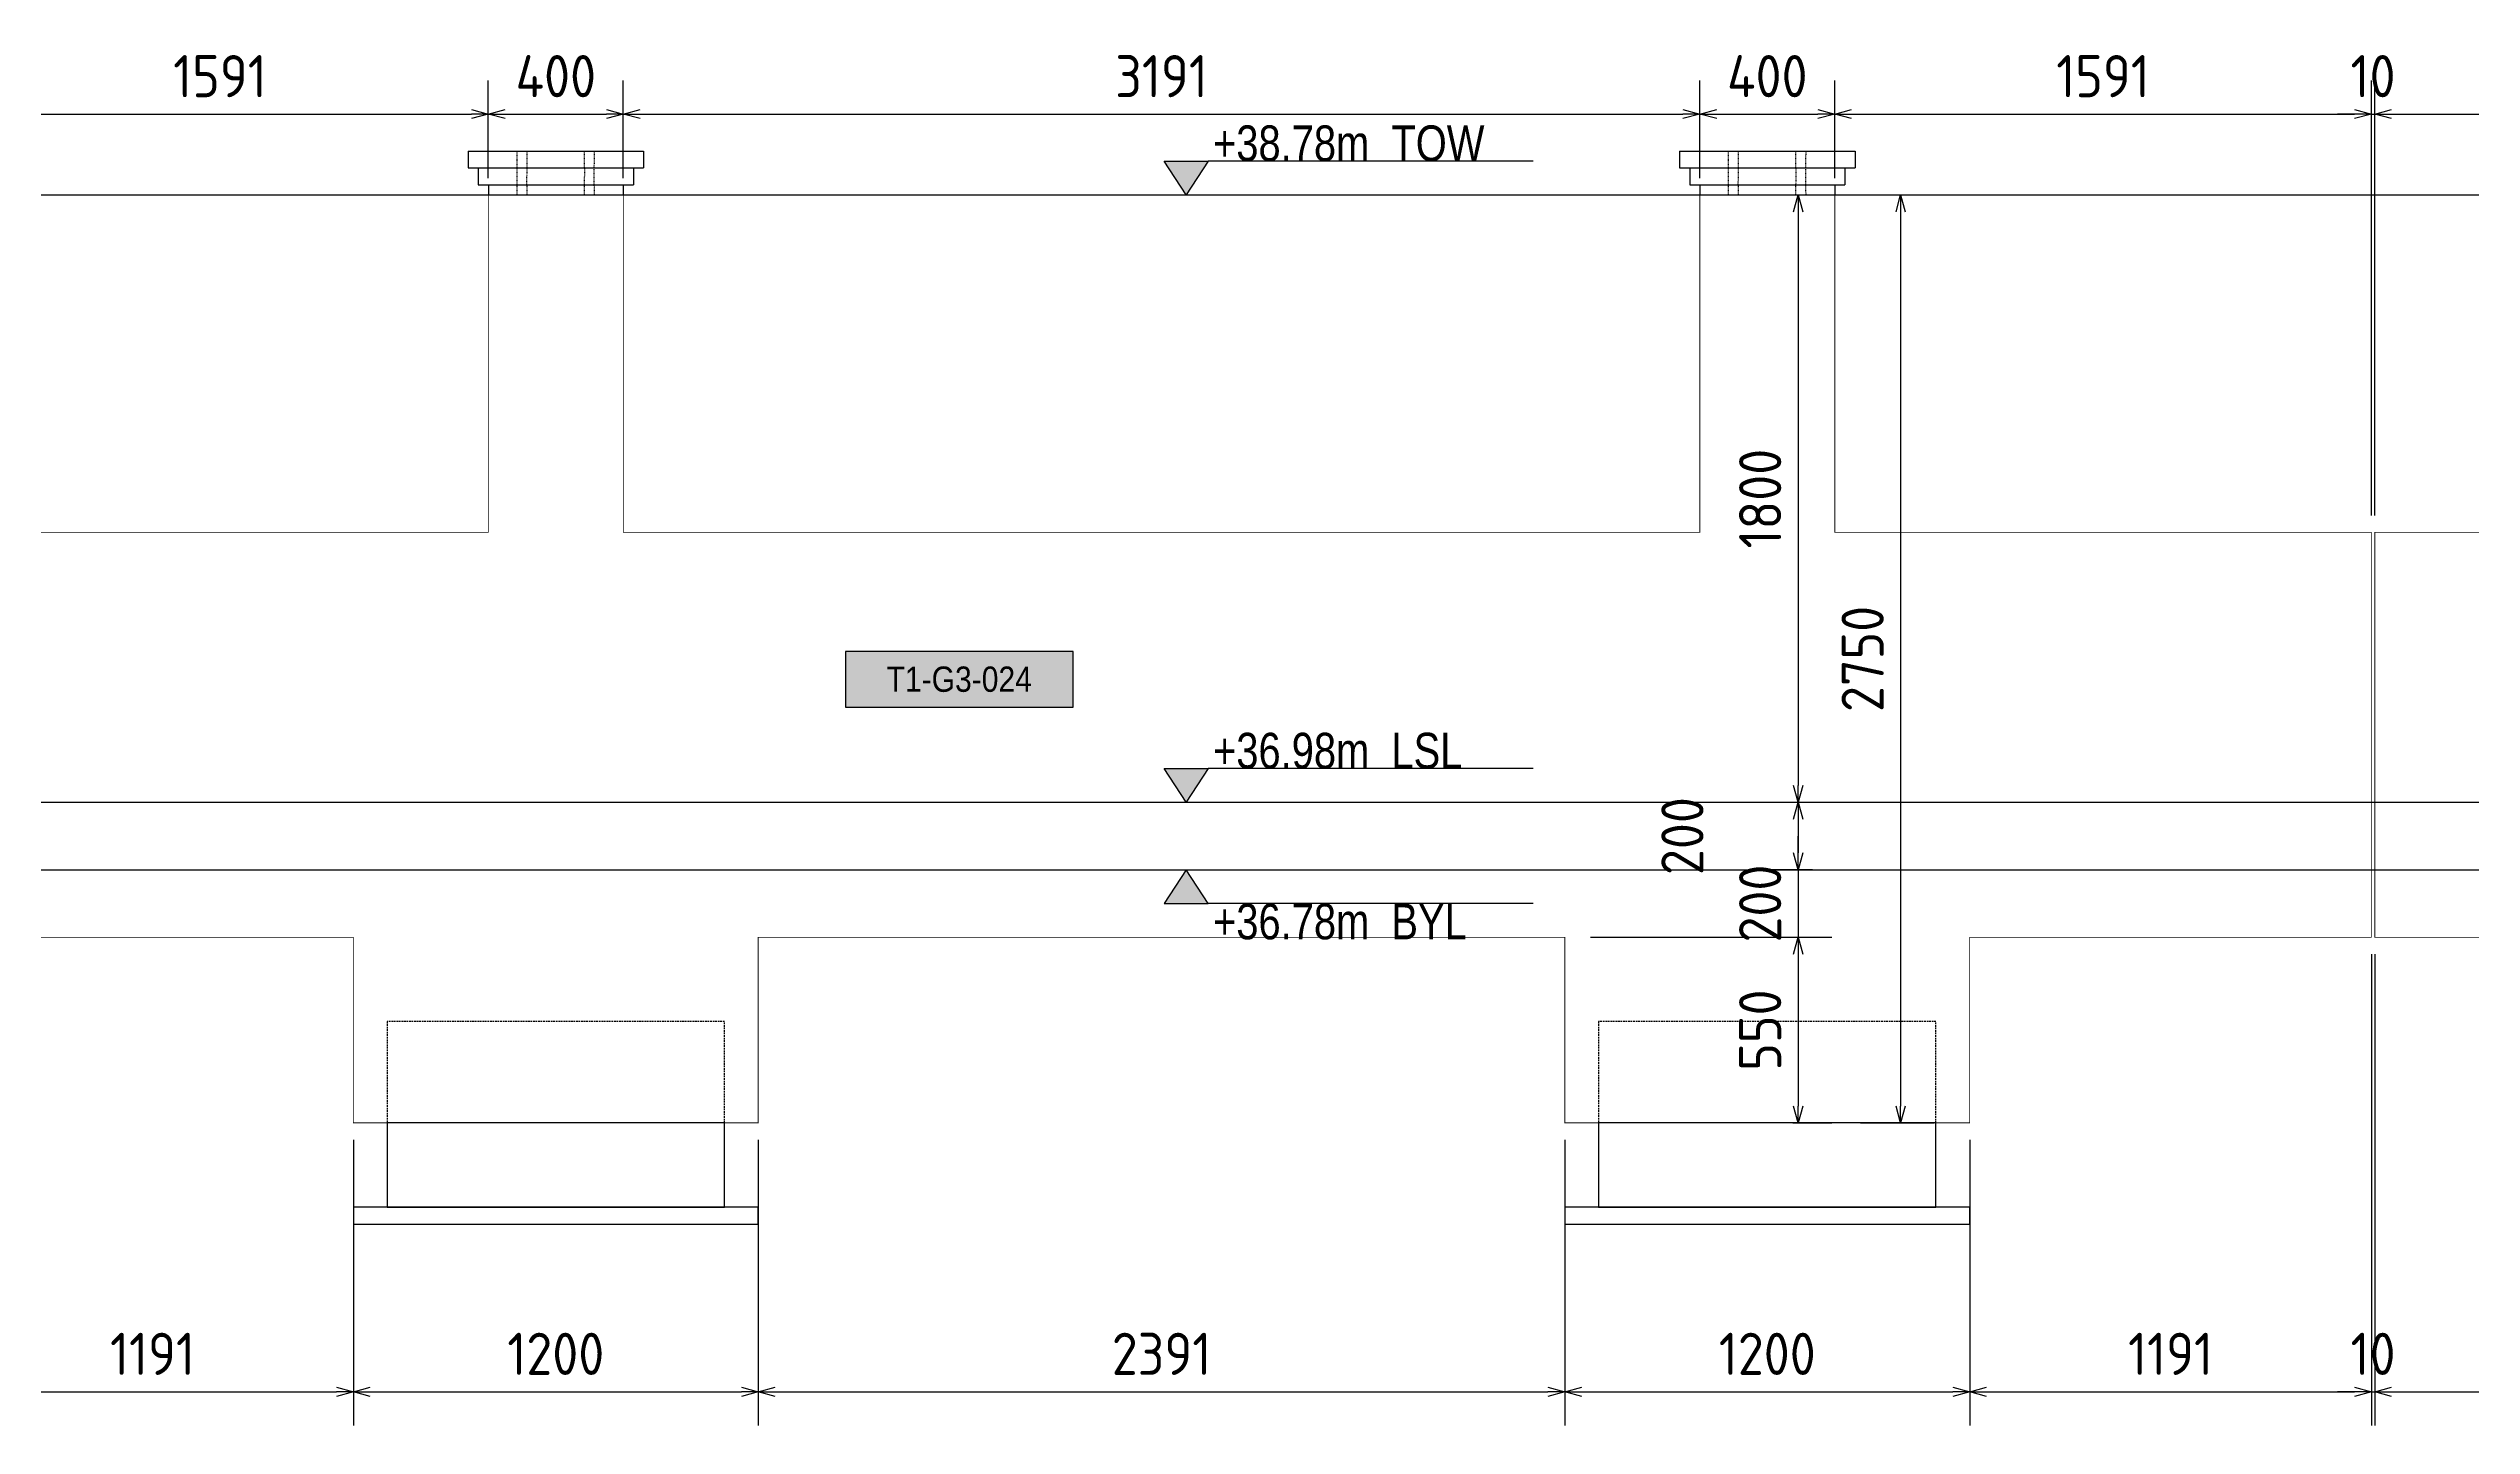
# Model space of a CAD drawing. Header units: centimetres. Extents: x -6122352 to 7132207, y -1694241 to 1947892.
# Drawn here: x 3272667 to 3279849, y 19755 to 23836 of the extents above; entities that cross this region are included whole.
import ezdxf
from ezdxf.enums import TextEntityAlignment as Align

# ---------------------------------------------------------------- set-up
doc = ezdxf.new("R2010")
doc.units = ezdxf.units.CM
doc.header["$MEASUREMENT"] = 0
doc.header["$PDMODE"] = 66
doc.header["$PDSIZE"] = 100
for name, pattern in [('23585-XR-AR-END-SETTING OUT PLAN$0$HIDDEN', [0.375, 0.25, -0.125]), ('DASHED2', [0.375, 0.25, -0.125]), ('DXK_LINE_DOT2', [3.9198, 1.9599, -1.9599])]:
    doc.linetypes.add(name, pattern=pattern)
for name, color, linetype in [('@MI-TYPE-01', 30, 'Continuous'), ('JML-Dimension', 1, 'Continuous'), ('PANEL-TAGS', 7, 'Continuous'), ('SECTION', 130, 'Continuous')]:
    doc.layers.add(name, color=color, linetype=linetype)
doc.styles.add('PANELTAG_STYLE', font='arial.ttf')
doc.styles.add('Schueco-BEMSTIL', font='isocpeur.ttf', dxfattribs={"width": 0.9})
doc.styles.add('txt-Pisa-std', font='arial.ttf', dxfattribs={"width": 0.8})
doc.dimstyles.new('MI- JWC-TXT-2.5 MM', dxfattribs={"dimscale": 1.5, "dimtxt": 2.5, "dimasz": 1, "dimexe": 2, "dimexo": 1, "dimgap": 1, "dimtad": 1, "dimdec": 0, "dimdsep": 46, "dimtxsty": 'Schueco-BEMSTIL', "dimblk": 'OPEN30', "dimcen": 0, "dimdle": 2, "dimclrd": 140, "dimclre": 8, "dimclrt": 40, "dimadec": 0, "dimazin": 2, "dimtfac": 1, "dimtdec": 0, "dimtix": 1, "dimtmove": 2, "dimatfit": 3, "dimldrblk": 'OPEN', "dimfxl": 2, "dimlwd": -1, "dimlwe": -1, "dimarcsym": 0})

# ---------------------------------------------------------------- blocks, each defined once
blk = doc.blocks.new('T1-FOOTING ELEVATION')
at = {"color": 9}
blk.add_lwpolyline([(-600, -250), (600, -250), (600, -300), (-600, -300)], close=True, dxfattribs=at)
at = {"layer": '@MI-TYPE-01', "color": 114, "linetype": '23585-XR-AR-END-SETTING OUT PLAN$0$HIDDEN', "ltscale": 20, "true_color": 0x139b48}
blk.add_lwpolyline([(-500, 0), (-500, 300), (500, 300), (500, 0)], dxfattribs=at)
at = {"layer": '@MI-TYPE-01', "color": 114, "true_color": 0x139b48}
blk.add_lwpolyline([(-500, 0), (500, 0), (500, -250), (-500, -250)], close=True, dxfattribs=at)
blk = doc.blocks.new('*U2058')
at = {"layer": 'JML-Dimension'}
h = blk.add_hatch(color=10, dxfattribs=at)
h.dxf.hatch_style = 1
h.paths.add_polyline_path([(0, 0), (-1.54, 2.37), (1.54, 2.37)])
blk.add_line((24.31, 2.37), (1.54, 2.37), dxfattribs=at)
blk.add_lwpolyline([(0, 0), (-1.54, 2.37), (1.54, 2.37), (0, 0)], dxfattribs=at)
at = {"color": 5, "style": 'txt-Pisa-std', "width": 0.8}
blk.add_attdef('+0.0', text='', height=2.5, dxfattribs=at).set_placement((1.87, 2.37), align=Align.BOTTOM_LEFT)
blk = doc.blocks.new('_Open30')
at = {"color": 0, "linetype": 'ByBlock', "lineweight": -2}
for p, q in [((-1, 0.27), (0, 0)), ((0, 0), (-1, -0.27)), ((0, 0), (-1, 0))]:
    blk.add_line(p, q, dxfattribs=at)
blk = doc.blocks.new('*D4714')
at = {"layer": '@MI-TYPE-01', "color": 8, "transparency": 16777216}
for p, q in [((3277838, 23401.8), (3277953.4, 23401.8)), ((3277838, 21601.8), (3277953.4, 21601.8))]:
    blk.add_line(p, q, dxfattribs=at)
at = {"layer": '@MI-TYPE-01', "color": 140, "transparency": 16777216}
blk.add_line((3277853.4, 23351.8), (3277853.4, 21651.8), dxfattribs=at)
at = {"layer": 'Defpoints', "color": 0, "transparency": 16777216}
for p in [(3277788, 23401.8), (3277788, 21601.8), (3277853.4, 21601.8)]:
    blk.add_point(p, dxfattribs=at)
at = {"layer": '@MI-TYPE-01', "color": 140, "transparency": 16777216, "xscale": 50, "yscale": 50, "zscale": 50}
for p, rotation in [((3277853.4, 23401.8), 90), ((3277853.4, 21601.8), 270)]:
    blk.add_blockref('_Open30', p, dxfattribs=dict(at, rotation=rotation))
at = {"layer": '@MI-TYPE-01', "color": 40, "transparency": 16777216, "insert": (3277740.9, 22501.8), "char_height": 125, "attachment_point": 5, "rotation": 90, "style": 'Schueco-BEMSTIL'}
blk.add_mtext('1800', dxfattribs=at)
blk = doc.blocks.new('_Open')
at = {"color": 0, "linetype": 'ByBlock', "lineweight": -2}
for p, q in [((-1, 0.2), (0, 0)), ((-1, -0.2), (0, 0)), ((0, 0), (-1, 0))]:
    blk.add_line(p, q, dxfattribs=at)
blk = doc.blocks.new('*D4715')
at = {"layer": '@MI-TYPE-01', "color": 8, "transparency": 16777216}
for p, q in [((3277838, 21601.8), (3277953.4, 21601.8)), ((3277896.1, 21401.8), (3277753.4, 21401.8))]:
    blk.add_line(p, q, dxfattribs=at)
at = {"layer": '@MI-TYPE-01', "color": 140, "transparency": 16777216}
blk.add_line((3277853.4, 21551.8), (3277853.4, 21451.8), dxfattribs=at)
at = {"layer": 'Defpoints', "color": 0, "transparency": 16777216}
for p in [(3277788, 21601.8), (3277853.4, 21401.8), (3277946.1, 21401.8)]:
    blk.add_point(p, dxfattribs=at)
at = {"layer": '@MI-TYPE-01', "color": 140, "transparency": 16777216, "xscale": 50, "yscale": 50, "zscale": 50}
for p, rotation in [((3277853.4, 21601.8), 90), ((3277853.4, 21401.8), 270)]:
    blk.add_blockref('_Open30', p, dxfattribs=dict(at, rotation=rotation))
at = {"layer": '@MI-TYPE-01', "color": 40, "transparency": 16777216, "insert": (3277510.4, 21501.8), "char_height": 125, "attachment_point": 5, "rotation": 90, "style": 'Schueco-BEMSTIL'}
blk.add_mtext('200', dxfattribs=at)
blk = doc.blocks.new('*D4716')
at = {"layer": '@MI-TYPE-01', "color": 140, "transparency": 16777216}
for p, q in [((3277853.4, 21451.8), (3277853.4, 21501.8)), ((3277853.4, 21401.8), (3277853.4, 21201.8)), ((3277853.4, 21151.8), (3277853.4, 21101.8))]:
    blk.add_line(p, q, dxfattribs=at)
at = {"layer": '@MI-TYPE-01', "color": 8, "transparency": 16777216}
for p, q in [((3277896.1, 21401.8), (3277753.4, 21401.8)), ((3277238, 21201.8), (3277953.4, 21201.8))]:
    blk.add_line(p, q, dxfattribs=at)
at = {"layer": 'Defpoints', "color": 0, "transparency": 16777216}
for p in [(3277946.1, 21401.8), (3277188, 21201.8), (3277853.4, 21201.8)]:
    blk.add_point(p, dxfattribs=at)
at = {"layer": '@MI-TYPE-01', "color": 140, "transparency": 16777216, "xscale": 50, "yscale": 50, "zscale": 50}
for p, rotation in [((3277853.4, 21401.8), 270), ((3277853.4, 21201.8), 90)]:
    blk.add_blockref('_Open30', p, dxfattribs=dict(at, rotation=rotation))
at = {"layer": '@MI-TYPE-01', "color": 40, "transparency": 16777216, "insert": (3277740.9, 21301.8), "char_height": 125, "attachment_point": 5, "rotation": 90, "style": 'Schueco-BEMSTIL'}
blk.add_mtext('200', dxfattribs=at)
blk = doc.blocks.new('*D4712')
at = {"layer": '@MI-TYPE-01', "color": 8, "transparency": 16777216}
for p, q in [((3277238, 21201.8), (3277953.4, 21201.8)), ((3277838, 20651.8), (3277953.4, 20651.8))]:
    blk.add_line(p, q, dxfattribs=at)
at = {"layer": '@MI-TYPE-01', "color": 140, "transparency": 16777216}
blk.add_line((3277853.4, 21151.8), (3277853.4, 20701.8), dxfattribs=at)
at = {"layer": 'Defpoints', "color": 0, "transparency": 16777216}
for p in [(3277188, 21201.8), (3277788, 20651.8), (3277853.4, 20651.8)]:
    blk.add_point(p, dxfattribs=at)
at = {"layer": '@MI-TYPE-01', "color": 140, "transparency": 16777216, "xscale": 50, "yscale": 50, "zscale": 50}
for p, rotation in [((3277853.4, 21201.8), 90), ((3277853.4, 20651.8), 270)]:
    blk.add_blockref('_Open30', p, dxfattribs=dict(at, rotation=rotation))
at = {"layer": '@MI-TYPE-01', "color": 40, "transparency": 16777216, "insert": (3277740.9, 20926.8), "char_height": 125, "attachment_point": 5, "rotation": 90, "style": 'Schueco-BEMSTIL'}
blk.add_mtext('550', dxfattribs=at)
blk = doc.blocks.new('*D4713')
at = {"layer": '@MI-TYPE-01', "color": 8, "transparency": 16777216}
for p, q in [((3278038, 23401.8), (3278257.1, 23401.8)), ((3278038, 20651.8), (3278257.1, 20651.8))]:
    blk.add_line(p, q, dxfattribs=at)
at = {"layer": '@MI-TYPE-01', "color": 140, "transparency": 16777216}
blk.add_line((3278157.1, 23351.8), (3278157.1, 20701.8), dxfattribs=at)
at = {"layer": 'Defpoints', "color": 0, "transparency": 16777216}
for p in [(3277988, 23401.8), (3277988, 20651.8), (3278157.1, 20651.8)]:
    blk.add_point(p, dxfattribs=at)
at = {"layer": '@MI-TYPE-01', "color": 140, "transparency": 16777216, "xscale": 50, "yscale": 50, "zscale": 50}
for p, rotation in [((3278157.1, 23401.8), 90), ((3278157.1, 20651.8), 270)]:
    blk.add_blockref('_Open30', p, dxfattribs=dict(at, rotation=rotation))
at = {"layer": '@MI-TYPE-01', "color": 40, "transparency": 16777216, "insert": (3278044.6, 22026.8), "char_height": 125, "attachment_point": 5, "rotation": 90, "style": 'Schueco-BEMSTIL'}
blk.add_mtext('2750', dxfattribs=at)
blk = doc.blocks.new('PANELTAG')
at = {"layer": 'PANEL-TAGS', "color": 1}
blk.add_lwpolyline([(-13.5, -3.3), (13.5, -3.3), (13.5, 3.3), (-13.5, 3.3)], close=True, dxfattribs=at)
at = {"layer": 'PANEL-TAGS', "color": 40, "true_color": 0xffd700}
blk.add_solid([(-13.5, -3.3), (13.5, -3.3), (-13.5, 3.3), (13.5, 3.3)], dxfattribs=at)
at = {"layer": 'PANEL-TAGS', "color": 5, "style": 'PANELTAG_STYLE', "width": 0.85}
blk.add_attdef('TAGNO', text='', height=3, dxfattribs=at).set_placement((0, 0), align=Align.MIDDLE)
blk = doc.blocks.new('*D4727')
at = {"layer": '@MI-TYPE-01', "color": 8, "transparency": 16777216}
for p, q in [((3272380.4, 21151.8), (3272380.4, 19754.9)), ((3273571.1, 20601.8), (3273571.1, 19754.9))]:
    blk.add_line(p, q, dxfattribs=at)
at = {"layer": '@MI-TYPE-01', "color": 140, "transparency": 16777216}
blk.add_line((3272430.4, 19854.9), (3273521.1, 19854.9), dxfattribs=at)
at = {"layer": 'Defpoints', "color": 0, "transparency": 16777216}
for p in [(3272380.4, 21201.8), (3273571.1, 20651.8), (3273571.1, 19854.9)]:
    blk.add_point(p, dxfattribs=at)
at = {"layer": '@MI-TYPE-01', "color": 140, "transparency": 16777216, "xscale": 50, "yscale": 50, "zscale": 50, "rotation": 180}
blk.add_blockref('_Open30', (3272380.4, 19854.9), dxfattribs=at)
at = {"layer": '@MI-TYPE-01', "color": 140, "transparency": 16777216, "xscale": 50, "yscale": 50, "zscale": 50}
blk.add_blockref('_Open30', (3273571.1, 19854.9), dxfattribs=at)
at = {"layer": '@MI-TYPE-01', "color": 40, "transparency": 16777216, "insert": (3272975.8, 19967.4), "char_height": 125, "attachment_point": 5, "style": 'Schueco-BEMSTIL'}
blk.add_mtext('1191', dxfattribs=at)
blk = doc.blocks.new('*D4728')
at = {"layer": '@MI-TYPE-01', "color": 8, "transparency": 16777216}
for p, q in [((3273571.1, 20601.8), (3273571.1, 19754.9)), ((3274771.1, 20601.8), (3274771.1, 19754.9))]:
    blk.add_line(p, q, dxfattribs=at)
at = {"layer": '@MI-TYPE-01', "color": 140, "transparency": 16777216}
blk.add_line((3273621.1, 19854.9), (3274721.1, 19854.9), dxfattribs=at)
at = {"layer": 'Defpoints', "color": 0, "transparency": 16777216}
for p in [(3273571.1, 20651.8), (3274771.1, 20651.8), (3274771.1, 19854.9)]:
    blk.add_point(p, dxfattribs=at)
at = {"layer": '@MI-TYPE-01', "color": 140, "transparency": 16777216, "xscale": 50, "yscale": 50, "zscale": 50, "rotation": 180}
blk.add_blockref('_Open30', (3273571.1, 19854.9), dxfattribs=at)
at = {"layer": '@MI-TYPE-01', "color": 140, "transparency": 16777216, "xscale": 50, "yscale": 50, "zscale": 50}
blk.add_blockref('_Open30', (3274771.1, 19854.9), dxfattribs=at)
at = {"layer": '@MI-TYPE-01', "color": 40, "transparency": 16777216, "insert": (3274171.1, 19967.4), "char_height": 125, "attachment_point": 5, "style": 'Schueco-BEMSTIL'}
blk.add_mtext('1200', dxfattribs=at)
blk = doc.blocks.new('*D4729')
at = {"layer": '@MI-TYPE-01', "color": 8, "transparency": 16777216}
for p, q in [((3274771.1, 20601.8), (3274771.1, 19754.9)), ((3277162, 20601.8), (3277162, 19754.9))]:
    blk.add_line(p, q, dxfattribs=at)
at = {"layer": '@MI-TYPE-01', "color": 140, "transparency": 16777216}
blk.add_line((3274821.1, 19854.9), (3277112, 19854.9), dxfattribs=at)
at = {"layer": 'Defpoints', "color": 0, "transparency": 16777216}
for p in [(3274771.1, 20651.8), (3277162, 20651.8), (3277162, 19854.9)]:
    blk.add_point(p, dxfattribs=at)
at = {"layer": '@MI-TYPE-01', "color": 140, "transparency": 16777216, "xscale": 50, "yscale": 50, "zscale": 50, "rotation": 180}
blk.add_blockref('_Open30', (3274771.1, 19854.9), dxfattribs=at)
at = {"layer": '@MI-TYPE-01', "color": 140, "transparency": 16777216, "xscale": 50, "yscale": 50, "zscale": 50}
blk.add_blockref('_Open30', (3277162, 19854.9), dxfattribs=at)
at = {"layer": '@MI-TYPE-01', "color": 40, "transparency": 16777216, "insert": (3275966.6, 19967.4), "char_height": 125, "attachment_point": 5, "style": 'Schueco-BEMSTIL'}
blk.add_mtext('2391', dxfattribs=at)
blk = doc.blocks.new('*D4730')
at = {"layer": '@MI-TYPE-01', "color": 8, "transparency": 16777216}
for p, q in [((3277162, 20601.8), (3277162, 19754.9)), ((3278362, 20601.8), (3278362, 19754.9))]:
    blk.add_line(p, q, dxfattribs=at)
at = {"layer": '@MI-TYPE-01', "color": 140, "transparency": 16777216}
blk.add_line((3277212, 19854.9), (3278312, 19854.9), dxfattribs=at)
at = {"layer": 'Defpoints', "color": 0, "transparency": 16777216}
for p in [(3277162, 20651.8), (3278362, 20651.8), (3278362, 19854.9)]:
    blk.add_point(p, dxfattribs=at)
at = {"layer": '@MI-TYPE-01', "color": 140, "transparency": 16777216, "xscale": 50, "yscale": 50, "zscale": 50, "rotation": 180}
blk.add_blockref('_Open30', (3277162, 19854.9), dxfattribs=at)
at = {"layer": '@MI-TYPE-01', "color": 140, "transparency": 16777216, "xscale": 50, "yscale": 50, "zscale": 50}
blk.add_blockref('_Open30', (3278362, 19854.9), dxfattribs=at)
at = {"layer": '@MI-TYPE-01', "color": 40, "transparency": 16777216, "insert": (3277762, 19967.4), "char_height": 125, "attachment_point": 5, "style": 'Schueco-BEMSTIL'}
blk.add_mtext('1200', dxfattribs=at)
blk = doc.blocks.new('*D4731')
at = {"layer": '@MI-TYPE-01', "color": 8, "transparency": 16777216}
for p, q in [((3279552.5, 21151.8), (3279552.5, 19754.9)), ((3278362, 20601.8), (3278362, 19754.9))]:
    blk.add_line(p, q, dxfattribs=at)
at = {"layer": '@MI-TYPE-01', "color": 140, "transparency": 16777216}
blk.add_line((3278412, 19854.9), (3279502.5, 19854.9), dxfattribs=at)
at = {"layer": 'Defpoints', "color": 0, "transparency": 16777216}
for p in [(3279552.5, 21201.8), (3278362, 20651.8), (3279552.5, 19854.9)]:
    blk.add_point(p, dxfattribs=at)
at = {"layer": '@MI-TYPE-01', "color": 140, "transparency": 16777216, "xscale": 50, "yscale": 50, "zscale": 50, "rotation": 180}
blk.add_blockref('_Open30', (3278362, 19854.9), dxfattribs=at)
at = {"layer": '@MI-TYPE-01', "color": 140, "transparency": 16777216, "xscale": 50, "yscale": 50, "zscale": 50}
blk.add_blockref('_Open30', (3279552.5, 19854.9), dxfattribs=at)
at = {"layer": '@MI-TYPE-01', "color": 40, "transparency": 16777216, "insert": (3278957.3, 19967.4), "char_height": 125, "attachment_point": 5, "style": 'Schueco-BEMSTIL'}
blk.add_mtext('1191', dxfattribs=at)
blk = doc.blocks.new('*D4732')
at = {"layer": '@MI-TYPE-01', "color": 8, "transparency": 16777216}
for p, q in [((3279552.5, 21151.8), (3279552.5, 19754.9)), ((3279562.5, 21151.8), (3279562.5, 19754.9))]:
    blk.add_line(p, q, dxfattribs=at)
at = {"layer": '@MI-TYPE-01', "color": 140, "transparency": 16777216}
for p, q in [((3279502.5, 19854.9), (3279452.5, 19854.9)), ((3279552.5, 19854.9), (3279562.5, 19854.9)), ((3279612.5, 19854.9), (3279662.5, 19854.9))]:
    blk.add_line(p, q, dxfattribs=at)
at = {"layer": 'Defpoints', "color": 0, "transparency": 16777216}
for p in [(3279552.5, 21201.8), (3279562.5, 21201.8), (3279562.5, 19854.9)]:
    blk.add_point(p, dxfattribs=at)
at = {"layer": '@MI-TYPE-01', "color": 140, "transparency": 16777216, "xscale": 50, "yscale": 50, "zscale": 50}
blk.add_blockref('_Open30', (3279552.5, 19854.9), dxfattribs=at)
at = {"layer": '@MI-TYPE-01', "color": 140, "transparency": 16777216, "xscale": 50, "yscale": 50, "zscale": 50, "rotation": 180}
blk.add_blockref('_Open30', (3279562.5, 19854.9), dxfattribs=at)
at = {"layer": '@MI-TYPE-01', "color": 40, "transparency": 16777216, "insert": (3279557.5, 19967.4), "char_height": 125, "attachment_point": 5, "style": 'Schueco-BEMSTIL'}
blk.add_mtext('10', dxfattribs=at)
blk = doc.blocks.new('*D4733')
at = {"layer": '@MI-TYPE-01', "color": 8, "transparency": 16777216}
for p, q in [((3279562.5, 21151.8), (3279562.5, 19754.9)), ((3280753.1, 20601.8), (3280753.1, 19754.9))]:
    blk.add_line(p, q, dxfattribs=at)
at = {"layer": '@MI-TYPE-01', "color": 140, "transparency": 16777216}
blk.add_line((3279612.5, 19854.9), (3280703.1, 19854.9), dxfattribs=at)
at = {"layer": 'Defpoints', "color": 0, "transparency": 16777216}
for p in [(3279562.5, 21201.8), (3280753.1, 20651.8), (3280753.1, 19854.9)]:
    blk.add_point(p, dxfattribs=at)
at = {"layer": '@MI-TYPE-01', "color": 140, "transparency": 16777216, "xscale": 50, "yscale": 50, "zscale": 50, "rotation": 180}
blk.add_blockref('_Open30', (3279562.5, 19854.9), dxfattribs=at)
at = {"layer": '@MI-TYPE-01', "color": 140, "transparency": 16777216, "xscale": 50, "yscale": 50, "zscale": 50}
blk.add_blockref('_Open30', (3280753.1, 19854.9), dxfattribs=at)
at = {"layer": '@MI-TYPE-01', "color": 40, "transparency": 16777216, "insert": (3280157.8, 19967.4), "char_height": 125, "attachment_point": 5, "style": 'Schueco-BEMSTIL'}
blk.add_mtext('1191', dxfattribs=at)
blk = doc.blocks.new('*D4758')
at = {"layer": '@MI-TYPE-01', "color": 8, "transparency": 16777216}
for p, q in [((3272380.4, 22451.8), (3272380.4, 23741.3)), ((3273971.1, 23451.8), (3273971.1, 23741.3))]:
    blk.add_line(p, q, dxfattribs=at)
at = {"layer": '@MI-TYPE-01', "color": 140, "transparency": 16777216}
blk.add_line((3272430.4, 23641.3), (3273921.1, 23641.3), dxfattribs=at)
at = {"layer": 'Defpoints', "color": 0, "transparency": 16777216}
for p in [(3273971.1, 23641.3), (3273971.1, 23401.8), (3272380.4, 22401.8)]:
    blk.add_point(p, dxfattribs=at)
at = {"layer": '@MI-TYPE-01', "color": 140, "transparency": 16777216, "xscale": 50, "yscale": 50, "zscale": 50, "rotation": 180}
blk.add_blockref('_Open30', (3272380.4, 23641.3), dxfattribs=at)
at = {"layer": '@MI-TYPE-01', "color": 140, "transparency": 16777216, "xscale": 50, "yscale": 50, "zscale": 50}
blk.add_blockref('_Open30', (3273971.1, 23641.3), dxfattribs=at)
at = {"layer": '@MI-TYPE-01', "color": 40, "transparency": 16777216, "insert": (3273175.8, 23753.8), "char_height": 125, "attachment_point": 5, "style": 'Schueco-BEMSTIL'}
blk.add_mtext('1591', dxfattribs=at)
blk = doc.blocks.new('*D4759')
at = {"layer": '@MI-TYPE-01', "color": 8, "transparency": 16777216}
for p, q in [((3273971.1, 23451.8), (3273971.1, 23741.3)), ((3274371.1, 23451.8), (3274371.1, 23741.3))]:
    blk.add_line(p, q, dxfattribs=at)
at = {"layer": '@MI-TYPE-01', "color": 140, "transparency": 16777216}
blk.add_line((3274021.1, 23641.3), (3274321.1, 23641.3), dxfattribs=at)
at = {"layer": 'Defpoints', "color": 0, "transparency": 16777216}
for p in [(3274371.1, 23641.3), (3273971.1, 23401.8), (3274371.1, 23401.8)]:
    blk.add_point(p, dxfattribs=at)
at = {"layer": '@MI-TYPE-01', "color": 140, "transparency": 16777216, "xscale": 50, "yscale": 50, "zscale": 50, "rotation": 180}
blk.add_blockref('_Open30', (3273971.1, 23641.3), dxfattribs=at)
at = {"layer": '@MI-TYPE-01', "color": 140, "transparency": 16777216, "xscale": 50, "yscale": 50, "zscale": 50}
blk.add_blockref('_Open30', (3274371.1, 23641.3), dxfattribs=at)
at = {"layer": '@MI-TYPE-01', "color": 40, "transparency": 16777216, "insert": (3274171.1, 23753.8), "char_height": 125, "attachment_point": 5, "style": 'Schueco-BEMSTIL'}
blk.add_mtext('400', dxfattribs=at)
blk = doc.blocks.new('*D4760')
at = {"layer": '@MI-TYPE-01', "color": 8, "transparency": 16777216}
for p, q in [((3274371.1, 23451.8), (3274371.1, 23741.3)), ((3277562, 23451.8), (3277562, 23741.3))]:
    blk.add_line(p, q, dxfattribs=at)
at = {"layer": '@MI-TYPE-01', "color": 140, "transparency": 16777216}
blk.add_line((3274421.1, 23641.3), (3277512, 23641.3), dxfattribs=at)
at = {"layer": 'Defpoints', "color": 0, "transparency": 16777216}
for p in [(3277562, 23641.3), (3274371.1, 23401.8), (3277562, 23401.8)]:
    blk.add_point(p, dxfattribs=at)
at = {"layer": '@MI-TYPE-01', "color": 140, "transparency": 16777216, "xscale": 50, "yscale": 50, "zscale": 50, "rotation": 180}
blk.add_blockref('_Open30', (3274371.1, 23641.3), dxfattribs=at)
at = {"layer": '@MI-TYPE-01', "color": 140, "transparency": 16777216, "xscale": 50, "yscale": 50, "zscale": 50}
blk.add_blockref('_Open30', (3277562, 23641.3), dxfattribs=at)
at = {"layer": '@MI-TYPE-01', "color": 40, "transparency": 16777216, "insert": (3275966.6, 23753.8), "char_height": 125, "attachment_point": 5, "style": 'Schueco-BEMSTIL'}
blk.add_mtext('3191', dxfattribs=at)
blk = doc.blocks.new('*D4761')
at = {"layer": '@MI-TYPE-01', "color": 8, "transparency": 16777216}
for p, q in [((3277562, 23451.8), (3277562, 23741.3)), ((3277962, 23451.8), (3277962, 23741.3))]:
    blk.add_line(p, q, dxfattribs=at)
at = {"layer": '@MI-TYPE-01', "color": 140, "transparency": 16777216}
blk.add_line((3277612, 23641.3), (3277912, 23641.3), dxfattribs=at)
at = {"layer": 'Defpoints', "color": 0, "transparency": 16777216}
for p in [(3277962, 23641.3), (3277562, 23401.8), (3277962, 23401.8)]:
    blk.add_point(p, dxfattribs=at)
at = {"layer": '@MI-TYPE-01', "color": 140, "transparency": 16777216, "xscale": 50, "yscale": 50, "zscale": 50, "rotation": 180}
blk.add_blockref('_Open30', (3277562, 23641.3), dxfattribs=at)
at = {"layer": '@MI-TYPE-01', "color": 140, "transparency": 16777216, "xscale": 50, "yscale": 50, "zscale": 50}
blk.add_blockref('_Open30', (3277962, 23641.3), dxfattribs=at)
at = {"layer": '@MI-TYPE-01', "color": 40, "transparency": 16777216, "insert": (3277762, 23753.8), "char_height": 125, "attachment_point": 5, "style": 'Schueco-BEMSTIL'}
blk.add_mtext('400', dxfattribs=at)
blk = doc.blocks.new('*D4762')
at = {"layer": '@MI-TYPE-01', "color": 8, "transparency": 16777216}
for p, q in [((3277962, 23451.8), (3277962, 23741.3)), ((3279552.5, 22451.8), (3279552.5, 23741.3))]:
    blk.add_line(p, q, dxfattribs=at)
at = {"layer": '@MI-TYPE-01', "color": 140, "transparency": 16777216}
blk.add_line((3278012, 23641.3), (3279502.5, 23641.3), dxfattribs=at)
at = {"layer": 'Defpoints', "color": 0, "transparency": 16777216}
for p in [(3279552.5, 23641.3), (3277962, 23401.8), (3279552.5, 22401.8)]:
    blk.add_point(p, dxfattribs=at)
at = {"layer": '@MI-TYPE-01', "color": 140, "transparency": 16777216, "xscale": 50, "yscale": 50, "zscale": 50, "rotation": 180}
blk.add_blockref('_Open30', (3277962, 23641.3), dxfattribs=at)
at = {"layer": '@MI-TYPE-01', "color": 140, "transparency": 16777216, "xscale": 50, "yscale": 50, "zscale": 50}
blk.add_blockref('_Open30', (3279552.5, 23641.3), dxfattribs=at)
at = {"layer": '@MI-TYPE-01', "color": 40, "transparency": 16777216, "insert": (3278757.3, 23753.8), "char_height": 125, "attachment_point": 5, "style": 'Schueco-BEMSTIL'}
blk.add_mtext('1591', dxfattribs=at)
blk = doc.blocks.new('*D4763')
at = {"layer": '@MI-TYPE-01', "color": 8, "transparency": 16777216}
for p, q in [((3279552.5, 22451.8), (3279552.5, 23741.3)), ((3279562.5, 22451.8), (3279562.5, 23741.3))]:
    blk.add_line(p, q, dxfattribs=at)
at = {"layer": '@MI-TYPE-01', "color": 140, "transparency": 16777216}
for p, q in [((3279502.5, 23641.3), (3279452.5, 23641.3)), ((3279552.5, 23641.3), (3279562.5, 23641.3)), ((3279612.5, 23641.3), (3279662.5, 23641.3))]:
    blk.add_line(p, q, dxfattribs=at)
at = {"layer": 'Defpoints', "color": 0, "transparency": 16777216}
for p in [(3279562.5, 23641.3), (3279552.5, 22401.8), (3279562.5, 22401.8)]:
    blk.add_point(p, dxfattribs=at)
at = {"layer": '@MI-TYPE-01', "color": 140, "transparency": 16777216, "xscale": 50, "yscale": 50, "zscale": 50}
blk.add_blockref('_Open30', (3279552.5, 23641.3), dxfattribs=at)
at = {"layer": '@MI-TYPE-01', "color": 140, "transparency": 16777216, "xscale": 50, "yscale": 50, "zscale": 50, "rotation": 180}
blk.add_blockref('_Open30', (3279562.5, 23641.3), dxfattribs=at)
at = {"layer": '@MI-TYPE-01', "color": 40, "transparency": 16777216, "insert": (3279557.5, 23753.8), "char_height": 125, "attachment_point": 5, "style": 'Schueco-BEMSTIL'}
blk.add_mtext('10', dxfattribs=at)
blk = doc.blocks.new('*D4764')
at = {"layer": '@MI-TYPE-01', "color": 8, "transparency": 16777216}
for p, q in [((3279562.5, 22451.8), (3279562.5, 23741.3)), ((3281153.1, 23451.8), (3281153.1, 23741.3))]:
    blk.add_line(p, q, dxfattribs=at)
at = {"layer": '@MI-TYPE-01', "color": 140, "transparency": 16777216}
blk.add_line((3279612.5, 23641.3), (3281103.1, 23641.3), dxfattribs=at)
at = {"layer": 'Defpoints', "color": 0, "transparency": 16777216}
for p in [(3281153.1, 23641.3), (3281153.1, 23401.8), (3279562.5, 22401.8)]:
    blk.add_point(p, dxfattribs=at)
at = {"layer": '@MI-TYPE-01', "color": 140, "transparency": 16777216, "xscale": 50, "yscale": 50, "zscale": 50, "rotation": 180}
blk.add_blockref('_Open30', (3279562.5, 23641.3), dxfattribs=at)
at = {"layer": '@MI-TYPE-01', "color": 140, "transparency": 16777216, "xscale": 50, "yscale": 50, "zscale": 50}
blk.add_blockref('_Open30', (3281153.1, 23641.3), dxfattribs=at)
at = {"layer": '@MI-TYPE-01', "color": 40, "transparency": 16777216, "insert": (3280357.8, 23753.8), "char_height": 125, "attachment_point": 5, "style": 'Schueco-BEMSTIL'}
blk.add_mtext('1591', dxfattribs=at)
blk = doc.blocks.new('COPING')
at = {"color": 144, "linetype": 'Continuous', "true_color": 0x1571b2}
for p, q in [((-40577.1, 19537.3), (-40057.1, 19537.3)), ((-40577.1, 19537.3), (-40577.1, 19487.3)), ((-40057.1, 19537.3), (-40057.1, 19487.3)), ((-40577.1, 19487.3), (-40057.1, 19487.3)), ((-40547.1, 19487.3), (-40547.1, 19437.3)), ((-40087.1, 19487.3), (-40087.1, 19437.3)), ((-40547.1, 19437.3), (-40087.1, 19437.3)), ((-40517.1, 19437.3), (-40517.1, 19407.3)), ((-40517.1, 19407.3), (-40117.1, 19407.3)), ((-40117.1, 19437.3), (-40117.1, 19407.3))]:
    blk.add_line(p, q, dxfattribs=at)
at = {"color": 144, "linetype": 'DXK_LINE_DOT2', "true_color": 0x1571b2}
for p, q in [((-40432.1, 19437.3), (-40432.1, 19537.3)), ((-40402.1, 19487.3), (-40402.1, 19537.3)), ((-40232.1, 19487.3), (-40232.1, 19537.3)), ((-40203.1, 19487.3), (-40202.1, 19537.3)), ((-40403.1, 19437.9), (-40402.1, 19487)), ((-40232.1, 19437.6), (-40231.1, 19486.8)), ((-40203.1, 19438.4), (-40203.1, 19486.5)), ((-40432.1, 19407.3), (-40432.1, 19437.3)), ((-40402.1, 19407.3), (-40402.1, 19437.3)), ((-40232.1, 19407.3), (-40232.1, 19437.3)), ((-40202.1, 19407.3), (-40203.1, 19437.3))]:
    blk.add_line(p, q, dxfattribs=at)

msp = doc.modelspace()

# ---------------------------------------------------------------- linework, layer by layer
at = {"color": 160, "linetype": 'DASHED2', "ltscale": 5}
for points in [[(3266139.35442, 23401.81403), (3284734.23487, 23401.81403)], [(3266139.35442, 21601.81403), (3284734.23487, 21601.81403)], [(3266139.35442, 21401.81403), (3284734.23487, 21401.81403)]]:
    msp.add_lwpolyline(points, dxfattribs=at)
at = {"layer": '@MI-TYPE-01', "color": 30, "ltscale": 20, "const_width": 2.5}
for points in [[(3279552.54873, 21201.81403), (3279552.54873, 22401.81403), (3277961.9867, 22401.81403), (3277961.9867, 23401.81403), (3277561.9867, 23401.81403), (3277561.9867, 22401.81403), (3274371.14364, 22401.81403), (3274371.14364, 23401.81403), (3273971.14364, 23401.81403), (3273971.14364, 22401.81403), (3272380.44111, 22401.81403), (3272380.44111, 21201.81403), (3273571.14364, 21201.81403), (3273571.14364, 20651.81403), (3274771.14364, 20651.81403), (3274771.14364, 21201.81403), (3277161.9867, 21201.81403), (3277161.9867, 20651.81403), (3278361.9867, 20651.81403), (3278361.9867, 21201.81403), (3279552.54873, 21201.81403)], [(3284734.23487, 20961.57223), (3284734.23487, 22401.81403), (3284734.23487, 22401.81403), (3284734.23487, 22401.81403), (3284351.82976, 22401.81403), (3284351.82976, 22401.81403), (3281553.11076, 22401.81403), (3281553.11076, 23401.81403), (3281153.11076, 23401.81403), (3281153.11076, 22401.81403), (3279562.54873, 22401.81403), (3279562.54873, 21201.81403), (3280753.11076, 21201.81403), (3280753.11076, 20651.81403), (3281953.11076, 20651.81403), (3281953.11076, 21201.81403), (3284334.23487, 21201.81403), (3284334.23488, 20951.47441), (3284734.23487, 20951.54406), (3284734.23487, 20961.57223), (3284734.23487, 20961.57223)]]:
    msp.add_lwpolyline(points, dxfattribs=at)

# ---------------------------------------------------------------- block references
for p in [(3314488.24805, 3994.49583), (3318079.09111, 3994.49583)]:
    msp.add_blockref('COPING', p)
at = {"layer": '@MI-TYPE-01', "color": 30, "xscale": -1}
for p in [(3274171.14364, 20651.81403), (3277761.9867, 20651.81403)]:
    msp.add_blockref('T1-FOOTING ELEVATION', p, dxfattribs=at)
at = {"layer": 'PANEL-TAGS', "color": 6}
ref = msp.add_blockref('PANELTAG', (3275366.87122, 21966.72788), dxfattribs=dict(at, xscale=25, yscale=25, zscale=25))
ref.add_attrib('TAGNO', 'T1-G3-024', dxfattribs={"color": 5, "height": 75, "style": 'PANELTAG_STYLE', "width": 0.85}).set_placement((3275366.87122, 21966.72788), align=Align.MIDDLE_CENTER)
at = {"layer": 'SECTION', "color": 6}
ref = msp.add_blockref('*U2058', (3276039.96224, 23401.81403), dxfattribs=dict(at, xscale=42.30147098076819, yscale=42.30147098076819, zscale=42.30147098076819))
ref.add_attrib('+0.0', '+38.78m  TOW', (3276119.09089, 23502.07109), dxfattribs={"layer": 'JML-Dimension', "color": 5, "height": 105.7536775, "style": 'txt-Pisa-std', "width": 0.8})
ref = msp.add_blockref('*U2058', (3276039.96224, 21601.81403), dxfattribs=dict(at, xscale=42.30147098076819, yscale=42.30147098076819, zscale=42.30147098076819))
ref.add_attrib('+0.0', '+36.98m  LSL', (3276119.09089, 21702.07109), dxfattribs={"layer": 'JML-Dimension', "color": 5, "height": 105.7536775, "style": 'txt-Pisa-std', "width": 0.8})
ref = msp.add_blockref('*U2058', (3276039.96224, 21401.81403), dxfattribs=dict(at, xscale=-42.30147098076819, yscale=42.30147098076819, zscale=42.30147098076819, rotation=180))
ref.add_attrib('+0.0', '+36.78m  BYL', (3276119.09089, 21195.87542), dxfattribs={"layer": 'JML-Dimension', "color": 5, "height": 105.7536775, "style": 'txt-Pisa-std', "width": 0.8})

# ---------------------------------------------------------------- dimensions: what is measured, and where the dimension line sits
at = {"layer": '@MI-TYPE-01', "color": 6}
for base, p1, p2, picture, middle in [((3273971.14364, 23641.28632), (3272380.44111, 22401.81403), (3273971.14364, 23401.81403), '*D4758', (3273175.79237, 23753.78632)), ((3274371.14364, 23641.28632), (3273971.14364, 23401.81403), (3274371.14364, 23401.81403), '*D4759', (3274171.14364, 23753.78632)), ((3277561.9867, 23641.28632), (3274371.14364, 23401.81403), (3277561.9867, 23401.81403), '*D4760', (3275966.56517, 23753.78632)), ((3277961.9867, 23641.28632), (3277561.9867, 23401.81403), (3277961.9867, 23401.81403), '*D4761', (3277761.9867, 23753.78632)), ((3279552.54873, 23641.28632), (3277961.9867, 23401.81403), (3279552.54873, 22401.81403), '*D4762', (3278757.26771, 23753.78632)), ((3279562.54873, 23641.28632), (3279552.54873, 22401.81403), (3279562.54873, 22401.81403), '*D4763', (3279557.54873, 23753.78632)), ((3281153.11076, 23641.28632), (3279562.54873, 22401.81403), (3281153.11076, 23401.81403), '*D4764', (3280357.82974, 23753.78632)), ((3273571.14364, 19854.94002), (3272380.44111, 21201.81403), (3273571.14364, 20651.81403), '*D4727', (3272975.79237, 19967.44002)), ((3279552.54873, 19854.94002), (3278361.9867, 20651.81403), (3279552.54873, 21201.81403), '*D4731', (3278957.26771, 19967.44002)), ((3279562.54873, 19854.94002), (3279552.54873, 21201.81403), (3279562.54873, 21201.81403), '*D4732', (3279557.54873, 19967.44002)), ((3280753.11076, 19854.94002), (3279562.54873, 21201.81403), (3280753.11076, 20651.81403), '*D4733', (3280157.82974, 19967.44002)), ((3274771.14364, 19854.94002), (3273571.14364, 20651.81403), (3274771.14364, 20651.81403), '*D4728', (3274171.14364, 19967.44002)), ((3277161.9867, 19854.94002), (3274771.14364, 20651.81403), (3277161.9867, 20651.81403), '*D4729', (3275966.56517, 19967.44002)), ((3278361.9867, 19854.94002), (3277161.9867, 20651.81403), (3278361.9867, 20651.81403), '*D4730', (3277761.9867, 19967.44002))]:
    dim = msp.add_linear_dim(base=base, p1=p1, p2=p2, dimstyle='MI- JWC-TXT-2.5 MM', dxfattribs=at)
    dim.commit()
    dim.dimension.update_dxf_attribs({"geometry": picture, "text_midpoint": middle})
for base, p1, p2, picture, middle in [((3277853.44165, 21601.81403), (3277788.00208, 23401.81403), (3277788.00208, 21601.81403), '*D4714', (3277740.94165, 22501.81403)), ((3278157.11579, 20651.81403), (3277988.00208, 23401.81403), (3277988.00208, 20651.81403), '*D4713', (3278044.61579, 22026.81403)), ((3277853.44165, 21201.81403), (3277946.06903, 21401.81403), (3277188.00208, 21201.81403), '*D4716', (3277740.94165, 21301.81403)), ((3277853.44165, 20651.81403), (3277188.00208, 21201.81403), (3277788.00208, 20651.81403), '*D4712', (3277740.94165, 20926.81403))]:
    dim = msp.add_linear_dim(base=base, p1=p1, p2=p2, angle=90, dimstyle='MI- JWC-TXT-2.5 MM', dxfattribs=at)
    dim.commit()
    dim.dimension.update_dxf_attribs({"geometry": picture, "text_midpoint": middle})
dim = msp.add_linear_dim(base=(3277853.44165, 21401.81403), p1=(3277788.00208, 21601.81403), p2=(3277946.06903, 21401.81403), angle=90, dimstyle='MI- JWC-TXT-2.5 MM', dxfattribs=at)
dim.commit()
dim.dimension.update_dxf_attribs({"geometry": '*D4715', "text_midpoint": (3277510.41946, 21501.81403), "dimtype": 160})

doc.saveas('drawing.dxf')
